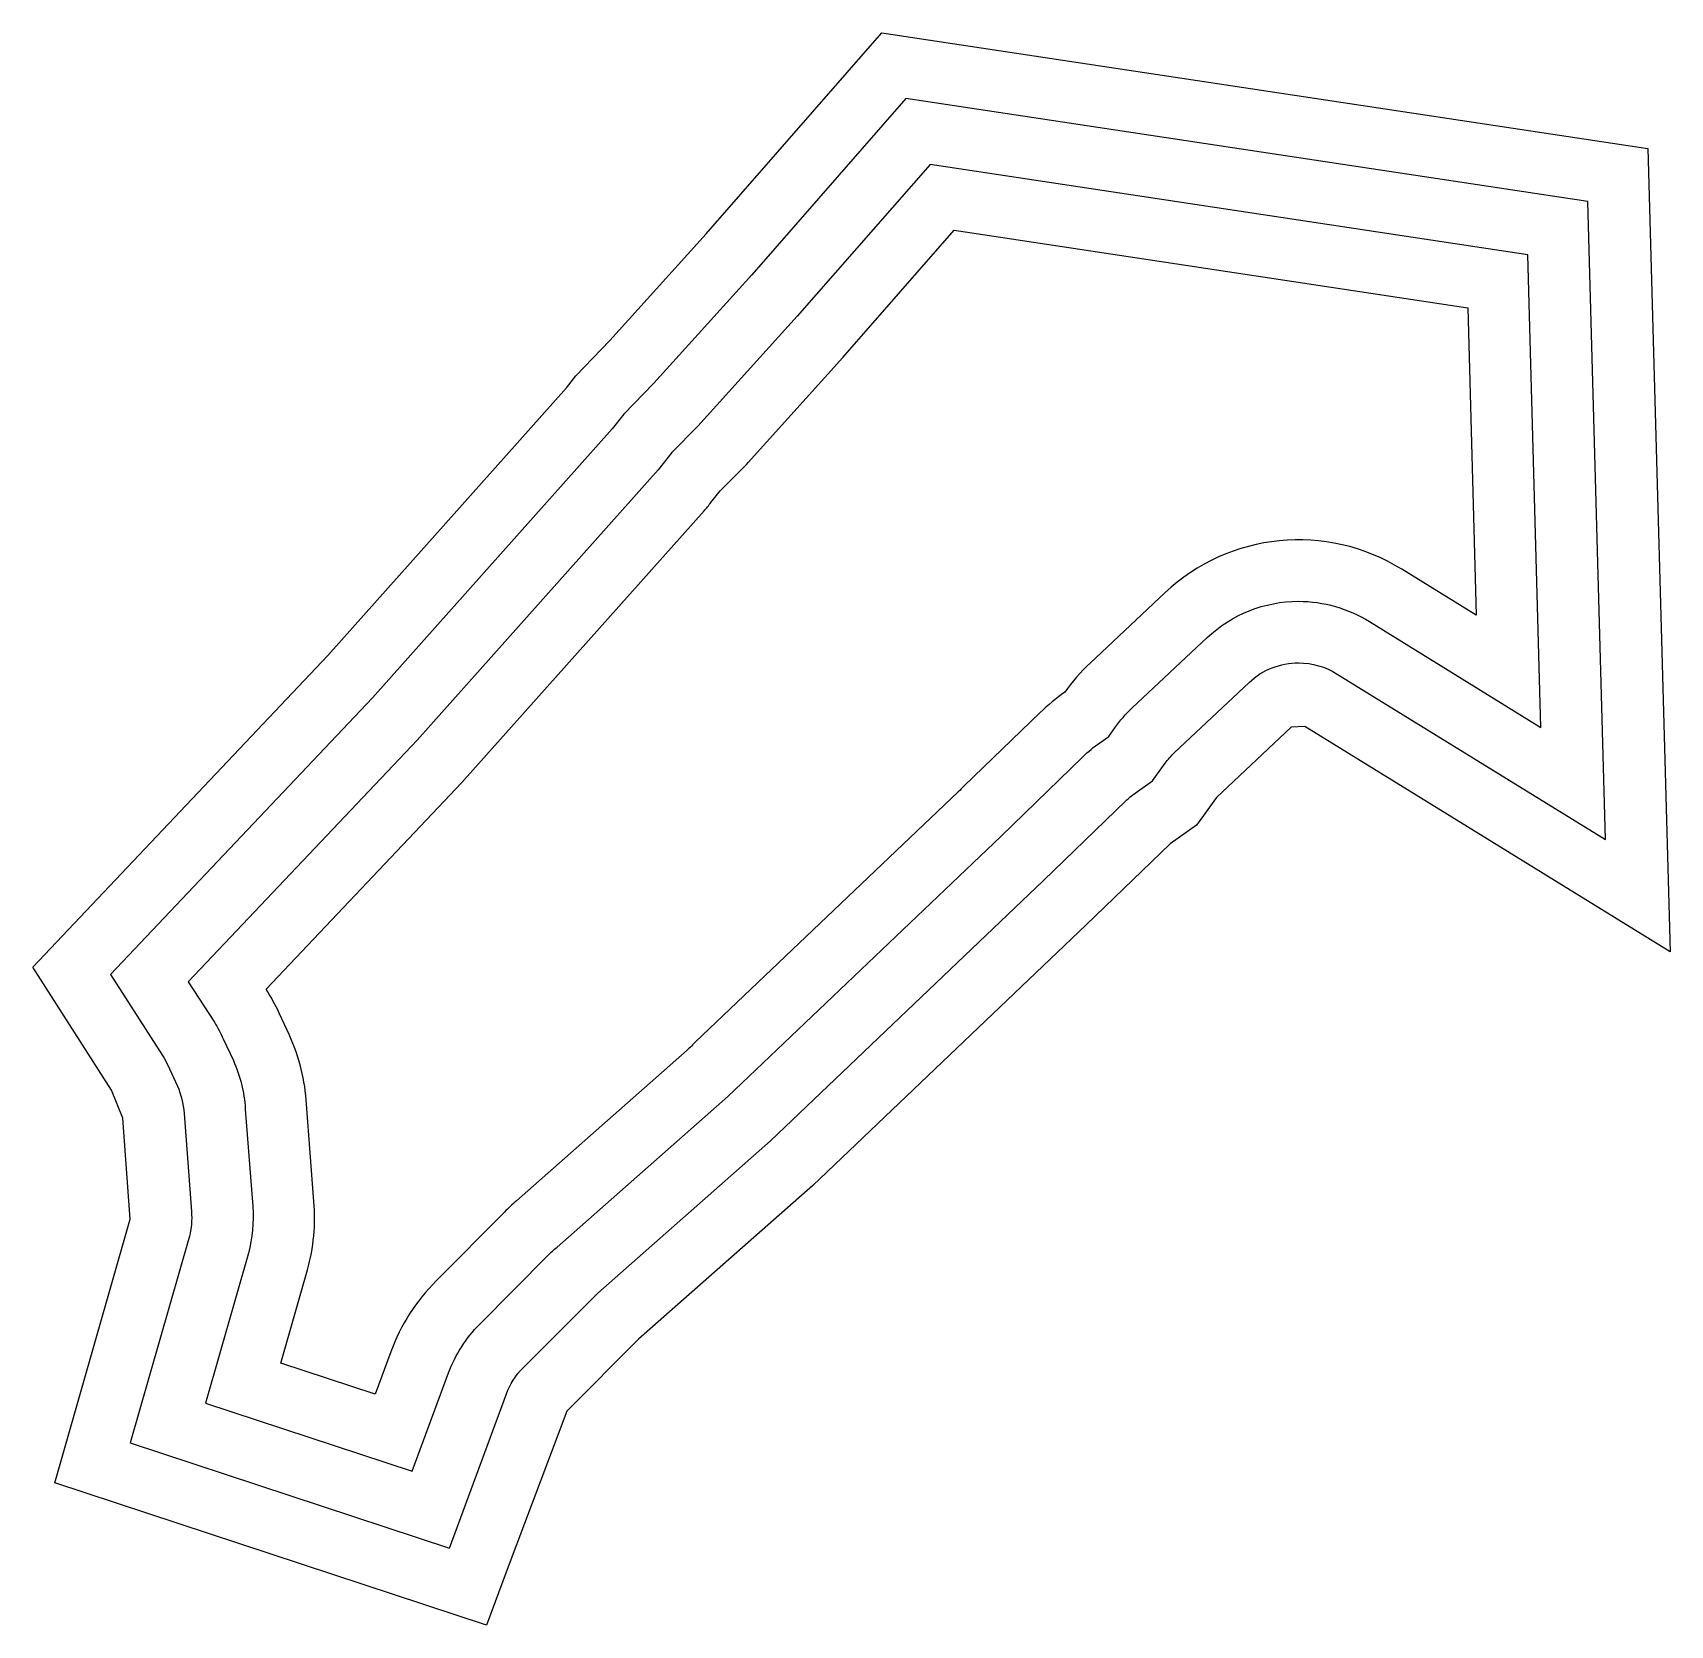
# Model space of a CAD drawing. Extents: x -252 to 257, y -435 to 184.
# Drawn here: x -178.22 to -171.57, y 142.54 to 149.02 of the extents above; entities that cross this region are included whole.
import ezdxf

# ---------------------------------------------------------------- set-up
doc = ezdxf.new("R2010")
doc.units = 0
doc.header["$MEASUREMENT"] = 0
doc.layers.add('EBENE_3', color=7, linetype='CONTINUOUS')

msp = doc.modelspace()

# ---------------------------------------------------------------- linework, layer by layer
at = {"layer": 'EBENE_3', "color": 7}
msp.add_lwpolyline([(-178.1347, 143.1227), (-177.8282, 144.1943), (-177.8591, 144.6044), (-177.9042, 144.7185), (-178.2248, 145.219), (-177.0247, 146.4851), (-176.0551, 147.5734), (-176.0163, 147.6225), (-175.8792, 147.7662), (-175.487, 148.2001), (-174.7726, 149.0169), (-171.6588, 148.5467), (-171.5673, 145.2817), (-173.0527, 146.1975), (-173.108, 146.1943), (-173.412, 145.9084), (-173.4931, 145.7956), (-173.6001, 145.7208), (-173.9415, 145.3915), (-175.0534, 144.3316), (-175.7622, 143.7063), (-176.0532, 143.4143), (-176.2964, 142.7703), (-176.3801, 142.5439), (-178.1347, 143.1227)], dxfattribs=at)
for points, knots in [([(-177.8284, 143.285), (-177.8284, 143.285), (-177.588, 144.1256), (-177.588, 144.1256), (-177.5804, 144.1545), (-177.5768, 144.1922), (-177.5795, 144.2253), (-177.5795, 144.2253), (-177.6098, 144.6234), (-177.6098, 144.6234), (-177.6126, 144.6658), (-177.6214, 144.7014), (-177.6369, 144.7355), (-177.6369, 144.7355), (-177.677, 144.8229), (-177.677, 144.8229), (-177.6832, 144.8361), (-177.6898, 144.8487), (-177.6972, 144.8604), (-177.6972, 144.8604), (-177.9085, 145.1892), (-177.9085, 145.1892), (-177.9085, 145.1892), (-176.8433, 146.313), (-176.8433, 146.313), (-176.8433, 146.313), (-175.8685, 147.407), (-175.8685, 147.407), (-175.8685, 147.407), (-175.821, 147.4666), (-175.821, 147.4666), (-175.821, 147.4666), (-175.6994, 147.5925), (-175.6994, 147.5925), (-175.6994, 147.5925), (-175.3016, 148.0325), (-175.3016, 148.0325), (-175.3016, 148.0325), (-174.6746, 148.7492), (-174.6746, 148.7492), (-174.6746, 148.7492), (-171.9027, 148.3307), (-171.9027, 148.3307), (-171.9027, 148.3307), (-171.8302, 145.7375), (-171.8302, 145.7375), (-171.8302, 145.7375), (-172.9214, 146.4104), (-172.9214, 146.4104), (-172.9695, 146.4403), (-173.0234, 146.4558), (-173.0782, 146.4558), (-173.1533, 146.4558), (-173.2247, 146.4278), (-173.2792, 146.3764), (-173.2792, 146.3764), (-173.5832, 146.0907), (-173.5832, 146.0907), (-173.597, 146.0776), (-173.6097, 146.0631), (-173.6208, 146.0474), (-173.6208, 146.0474), (-173.6717, 145.9758), (-173.6717, 145.9758), (-173.6717, 145.9758), (-173.7432, 145.9258), (-173.7432, 145.9258), (-173.7561, 145.9168), (-173.7691, 145.9067), (-173.7808, 145.8953), (-173.7808, 145.8953), (-174.1155, 145.571), (-174.1155, 145.571), (-174.1155, 145.571), (-175.2258, 144.5126), (-175.2258, 144.5126), (-175.2258, 144.5126), (-175.9276, 143.8939), (-175.9276, 143.8939), (-175.9276, 143.8939), (-176.2301, 143.5911), (-176.2301, 143.5911), (-176.2619, 143.5592), (-176.2843, 143.5242), (-176.299, 143.4841), (-176.299, 143.4841), (-176.5308, 142.8569), (-176.5308, 142.8569), (-176.5308, 142.8569), (-177.8284, 143.285), (-177.8284, 143.285)], [0, 0, 0, 0, 1, 1, 1, 2, 2, 2, 3, 3, 3, 4, 4, 4, 5, 5, 5, 6, 6, 6, 7, 7, 7, 8, 8, 8, 9, 9, 9, 10, 10, 10, 11, 11, 11, 12, 12, 12, 13, 13, 13, 14, 14, 14, 15, 15, 15, 16, 16, 16, 17, 17, 17, 18, 18, 18, 19, 19, 19, 20, 20, 20, 21, 21, 21, 22, 22, 22, 23, 23, 23, 24, 24, 24, 25, 25, 25, 26, 26, 26, 27, 27, 27, 28, 28, 28, 29, 29, 29, 30, 30, 30, 30]), ([(-177.522, 143.4471), (-177.522, 143.4471), (-177.3477, 144.0568), (-177.3477, 144.0568), (-177.3316, 144.1168), (-177.3253, 144.1834), (-177.3304, 144.2458), (-177.3304, 144.2458), (-177.3606, 144.6423), (-177.3606, 144.6423), (-177.3651, 144.7123), (-177.3812, 144.7774), (-177.4092, 144.8389), (-177.4092, 144.8389), (-177.45, 144.9274), (-177.45, 144.9274), (-177.4608, 144.951), (-177.4729, 144.9736), (-177.4863, 144.9946), (-177.4863, 144.9946), (-177.5923, 145.1594), (-177.5923, 145.1594), (-177.5923, 145.1594), (-176.6619, 146.141), (-176.6619, 146.141), (-176.6619, 146.141), (-175.6818, 147.2406), (-175.6818, 147.2406), (-175.6818, 147.2406), (-175.626, 147.3102), (-175.626, 147.3102), (-175.626, 147.3102), (-175.5207, 147.4177), (-175.5207, 147.4177), (-175.5207, 147.4177), (-175.1163, 147.8647), (-175.1163, 147.8647), (-175.1163, 147.8647), (-174.5766, 148.4815), (-174.5766, 148.4815), (-174.5766, 148.4815), (-172.1468, 148.1146), (-172.1468, 148.1146), (-172.1468, 148.1146), (-172.093, 146.1933), (-172.093, 146.1933), (-172.093, 146.1933), (-172.7901, 146.6233), (-172.7901, 146.6233), (-172.8773, 146.6775), (-172.9767, 146.7059), (-173.0782, 146.7059), (-173.2173, 146.7059), (-173.3496, 146.6534), (-173.4506, 146.5583), (-173.4506, 146.5583), (-173.7544, 146.2727), (-173.7544, 146.2727), (-173.7806, 146.2481), (-173.8044, 146.2209), (-173.825, 146.1916), (-173.825, 146.1916), (-173.8504, 146.1559), (-173.8504, 146.1559), (-173.8504, 146.1559), (-173.8864, 146.1308), (-173.8864, 146.1308), (-173.9103, 146.1141), (-173.9337, 146.0953), (-173.9553, 146.0743), (-173.9553, 146.0743), (-174.2894, 145.7504), (-174.2894, 145.7504), (-174.2894, 145.7504), (-175.3983, 144.6937), (-175.3983, 144.6937), (-175.3983, 144.6937), (-176.093, 144.0813), (-176.093, 144.0813), (-176.1073, 144.0691), (-176.1181, 144.0589), (-176.1288, 144.0481), (-176.1288, 144.0481), (-176.4075, 143.7673), (-176.4075, 143.7673), (-176.4645, 143.7101), (-176.5069, 143.6438), (-176.5339, 143.5697), (-176.5339, 143.5697), (-176.6817, 143.1699), (-176.6817, 143.1699), (-176.6817, 143.1699), (-177.522, 143.4471), (-177.522, 143.4471)], [0, 0, 0, 0, 1, 1, 1, 2, 2, 2, 3, 3, 3, 4, 4, 4, 5, 5, 5, 6, 6, 6, 7, 7, 7, 8, 8, 8, 9, 9, 9, 10, 10, 10, 11, 11, 11, 12, 12, 12, 13, 13, 13, 14, 14, 14, 15, 15, 15, 16, 16, 16, 17, 17, 17, 18, 18, 18, 19, 19, 19, 20, 20, 20, 21, 21, 21, 22, 22, 22, 23, 23, 23, 24, 24, 24, 25, 25, 25, 26, 26, 26, 27, 27, 27, 28, 28, 28, 29, 29, 29, 30, 30, 30, 31, 31, 31, 31]), ([(-175.4296, 147.1555), (-175.4296, 147.1555), (-175.4677, 147.1073), (-175.4677, 147.1073), (-175.4765, 147.0959), (-175.4858, 147.0847), (-175.4952, 147.0742), (-175.4952, 147.0742), (-176.4805, 145.9689), (-176.4805, 145.9689), (-176.4805, 145.9689), (-177.276, 145.1296), (-177.276, 145.1296), (-177.2564, 145.099), (-177.2386, 145.0661), (-177.2231, 145.0323), (-177.2231, 145.0323), (-177.1814, 144.9421), (-177.1814, 144.9421), (-177.1413, 144.8535), (-177.1174, 144.7584), (-177.1113, 144.6613), (-177.1113, 144.6613), (-177.0814, 144.2665), (-177.0814, 144.2665), (-177.0736, 144.1733), (-177.0831, 144.0784), (-177.1074, 143.9881), (-177.1074, 143.9881), (-177.2157, 143.6091), (-177.2157, 143.6091), (-177.2157, 143.6091), (-176.8326, 143.4829), (-176.8326, 143.4829), (-176.8326, 143.4829), (-176.7687, 143.6557), (-176.7687, 143.6557), (-176.7293, 143.7637), (-176.6664, 143.8617), (-176.5849, 143.9433), (-176.5849, 143.9433), (-176.3072, 144.2231), (-176.3072, 144.2231), (-176.2914, 144.2393), (-176.2752, 144.2544), (-176.2583, 144.2689), (-176.2583, 144.2689), (-175.5636, 144.8813), (-175.5636, 144.8813), (-175.5528, 144.893), (-175.5411, 144.9038), (-175.5299, 144.9148), (-175.5299, 144.9148), (-174.4619, 145.9315), (-174.4619, 145.9315), (-174.4541, 145.9396), (-174.4464, 145.9473), (-174.4383, 145.9553), (-174.4383, 145.9553), (-174.1293, 146.2539), (-174.1293, 146.2539), (-174.0979, 146.2843), (-174.064, 146.3118), (-174.029, 146.3361), (-173.999, 146.3785), (-173.9646, 146.4183), (-173.9256, 146.4548), (-173.9256, 146.4548), (-173.622, 146.7404), (-173.622, 146.7404), (-173.3598, 146.9871), (-172.9645, 147.0262), (-172.6589, 146.836), (-172.6589, 146.836), (-172.3559, 146.6491), (-172.3559, 146.6491), (-172.3559, 146.6491), (-172.3909, 147.8986), (-172.3909, 147.8986), (-172.3909, 147.8986), (-174.4786, 148.2139), (-174.4786, 148.2139), (-174.4786, 148.2139), (-174.9308, 147.6971), (-174.9308, 147.6971), (-174.9308, 147.6971), (-175.3164, 147.2699), (-175.3164, 147.2699), (-175.3256, 147.2601), (-175.3347, 147.2503), (-175.3442, 147.2406), (-175.3442, 147.2406), (-175.4296, 147.1555), (-175.4296, 147.1555)], [0, 0, 0, 0, 1, 1, 1, 2, 2, 2, 3, 3, 3, 4, 4, 4, 5, 5, 5, 6, 6, 6, 7, 7, 7, 8, 8, 8, 9, 9, 9, 10, 10, 10, 11, 11, 11, 12, 12, 12, 13, 13, 13, 14, 14, 14, 15, 15, 15, 16, 16, 16, 17, 17, 17, 18, 18, 18, 19, 19, 19, 20, 20, 20, 21, 21, 21, 22, 22, 22, 23, 23, 23, 24, 24, 24, 25, 25, 25, 26, 26, 26, 27, 27, 27, 28, 28, 28, 29, 29, 29, 30, 30, 30, 31, 31, 31, 31])]:
    msp.add_open_spline(points, degree=3, knots=knots, dxfattribs=at)

doc.saveas('drawing.dxf')
